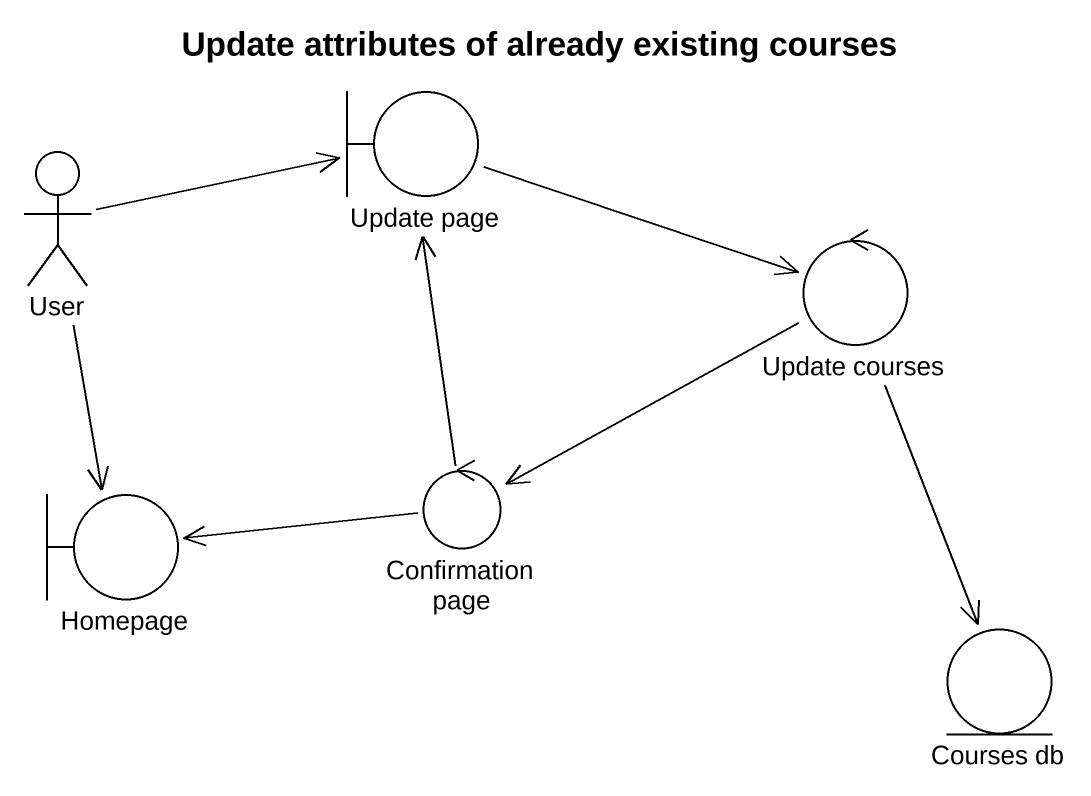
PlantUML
@startuml
title Update attributes of already existing courses
boundary "Update page" as Update_page
actor User
control "Update courses" as Update_courses
boundary Homepage
control "Confirmation page" as Confirmation_page
entity "Courses db" as Courses_db
Update_page -right-> Update_courses
User -right-> Update_page
User --> Homepage
Update_courses -left-> Confirmation_page
Update_courses --> Courses_db
Confirmation_page -up-> Update_page
Confirmation_page -left-> Homepage
@enduml
